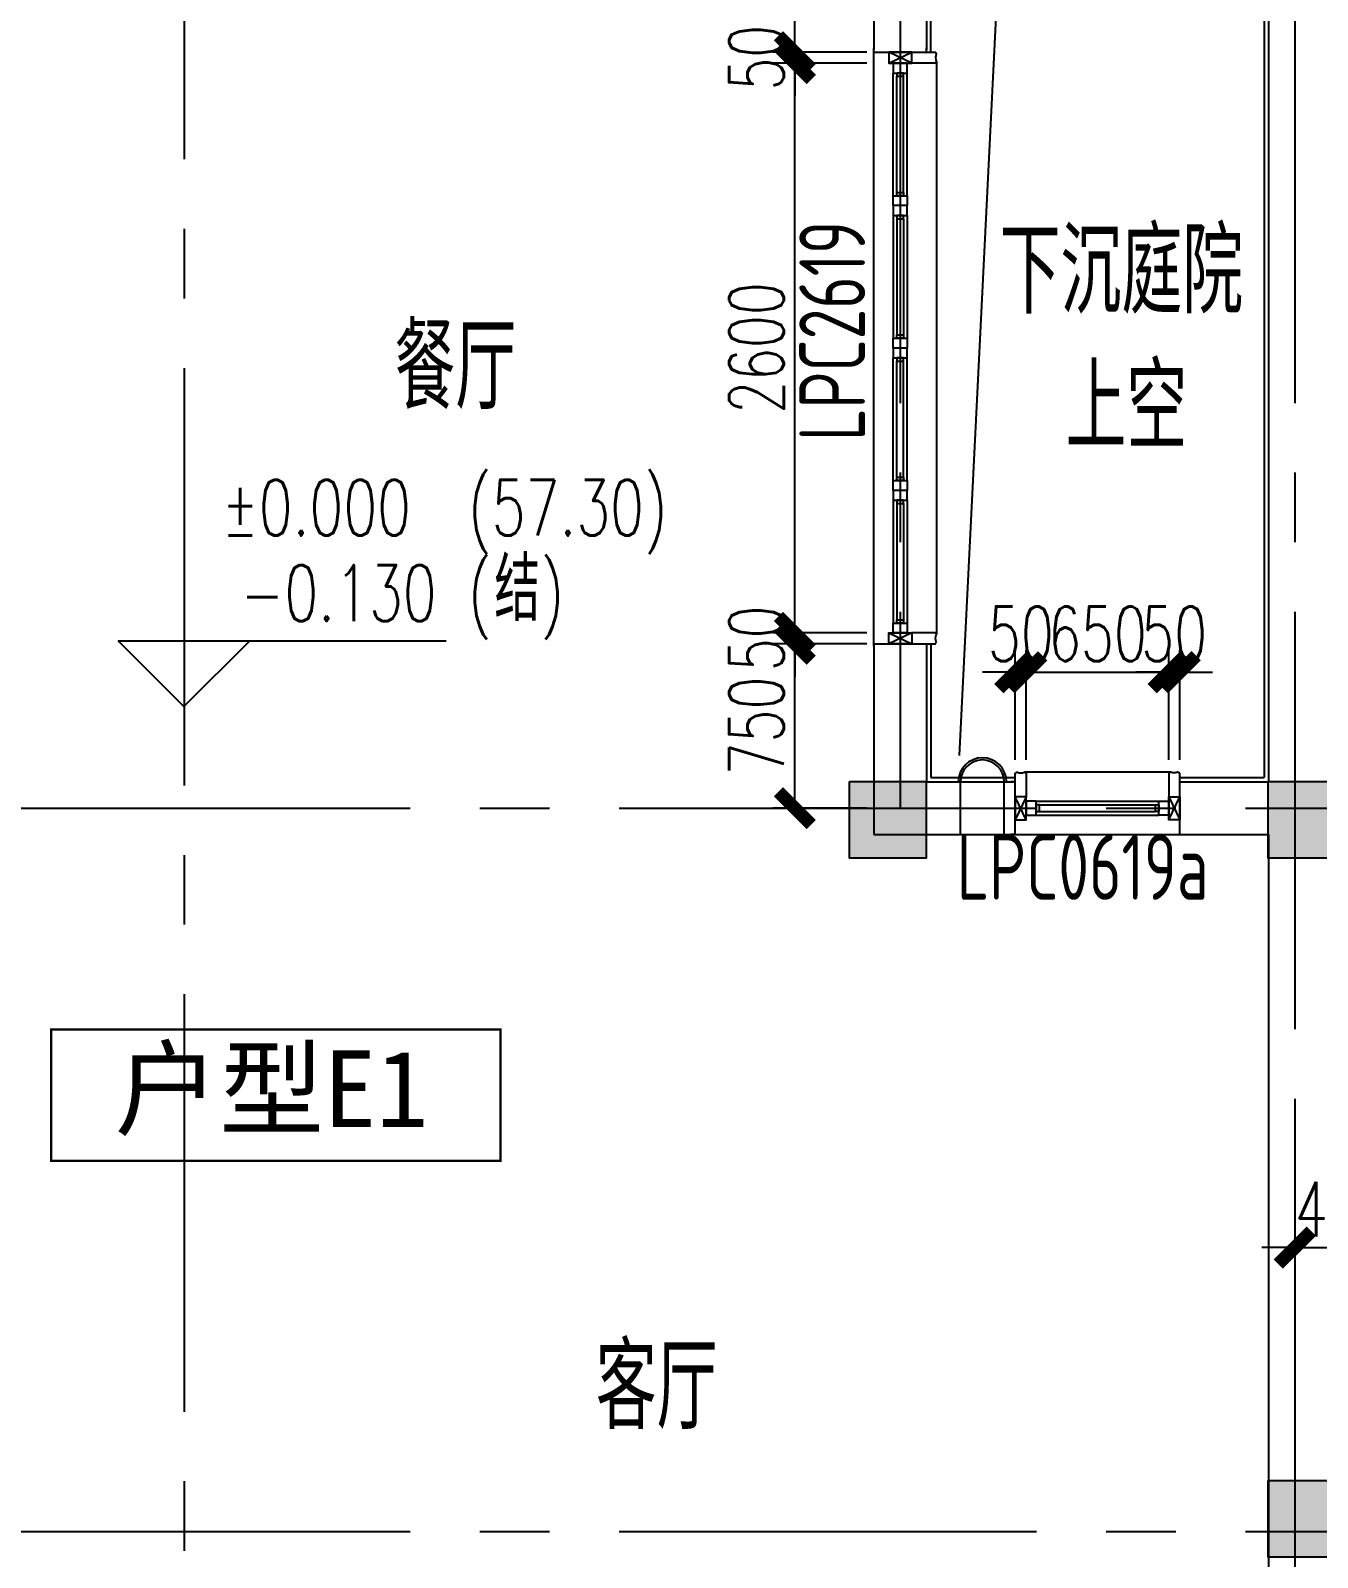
# Model space of a CAD drawing. Extents: x 296441 to 853063, y 459050 to 1117990.
# Drawn here: x 643132 to 649002, y 730393 to 737361 of the extents above; entities that cross this region are included whole.
import ezdxf
from ezdxf.enums import TextEntityAlignment as Align

# ---------------------------------------------------------------- set-up
doc = ezdxf.new("R2010")
doc.units = 0
doc.header["$LTSCALE"] = 1000
doc.linetypes.add('14-GRID$0$CENTER2', pattern=[28.575, 19.05, -3.175, 3.175, -3.175])
for name, color, linetype in [('0-COL', 50, 'Continuous'), ('0-COL-H1', 170, 'Continuous'), ('14-GRID$0$G-GRID', 9, '14-GRID$0$CENTER2'), ('14-name$0$A-ANNO-IDEN', 2, 'Continuous'), ('DIM_ELEV', 3, 'Continuous'), ('DZ-3-TEXT-FL01$0$A-ROOM-IDEN', 4, 'Continuous'), ('DZ-PLAN-MAIN-FL01$0$A-WIND-IDEN', 33, 'Continuous'), ('E2-E3-FL01$0$E1-FL01$0$A-HOLE', 211, 'Continuous'), ('E2-E3-FL01$0$E1-FL01$0$A-HOLE-MECH', 222, 'Continuous'), ('E2-E3-FL01$0$E1-FL01$0$A-OVLK', 140, 'Continuous'), ('E2-E3-FL01$0$E1-FL01$0$A-SECT-WIND', 155, 'Continuous'), ('E2-E3-FL01$0$E1-FL01$0$A-SECT-WOOD', 17, 'Continuous'), ('E2-E3-FL01$0$E1-FL01$0$A-WALL', 1, 'Continuous'), ('E2-E3-FL01$0$E1-FL01$0$A-WALL-FNSH', 6, 'Continuous'), ('E2-E3-FL01$0$E1-FL01$0$G-XREF', 2, 'Continuous'), ('E2-E3-FL01$0$menchuangtao1$0$A-DETL-STONE', 42, 'Continuous'), ('E2-E3-FL01$0$menchuangtao1$0$A-WALL', 1, 'Continuous'), ('E2-E3-FL01$0$menchuangtao1$0$A_CUR_FRAME', 112, 'Continuous'), ('PUB_DIM', 3, 'Continuous'), ('PUB_TEXT', 7, 'Continuous'), ('ZT1_Dim---标注---PM、LM、DY、JD', 252, 'Continuous')]:
    doc.layers.add(name, color=color, linetype=linetype)
doc.styles.add('14-name$0$GOA_03_黑体_1.00', font='simhei.ttf')
doc.styles.add('14-name$0$GOA_04_COMPLEX_1.00', font='complex.shx')
doc.styles.add('_TCH_DIM', font='SIMPLEX', dxfattribs={"bigfont": 'GBCBIG'})
doc.styles.get("Standard").update_dxf_attribs({"font": 'gbenor.shx', "bigfont": 'gbcbig.shx'})
doc.styles.add('ZT-DIMSTYLE', font='ROMANS.shx', dxfattribs={"width": 0.7, "bigfont": 'CHINESE.shx'})
doc.dimstyles.new('ZT-DIM100', dxfattribs={"dimscale": 100, "dimtxt": 2.5, "dimasz": 1.5, "dimexe": 1, "dimexo": 1, "dimgap": 0.5, "dimtad": 1, "dimdec": 0, "dimdsep": 46, "dimtxsty": 'ZT-DIMSTYLE', "dimblk": 'ARCHTICK', "dimcen": 2.5, "dimclrd": 175, "dimclre": 175, "dimclrt": 7, "dimazin": 2, "dimtfac": 1, "dimtix": 1, "dimtmove": 2, "dimatfit": 3, "dimfxl": 0, "dimarcsym": 0})

# ---------------------------------------------------------------- blocks, each defined once
blk = doc.blocks.new('*U2129')
at = {"const_width": 10}
blk.add_lwpolyline([(-1025, 0), (1025, 0), (1025, -600), (-1025, -600)], close=True, dxfattribs=at)
at = {"style": '14-name$0$GOA_04_COMPLEX_1.00', "width": 0.8}
blk.add_attdef('房间编号', text='', height=300, dxfattribs=at).set_placement((-532.4, -480.6), align=Align.CENTER)
blk = doc.blocks.new('WERC')
at = {"layer": '14-name$0$A-ANNO-IDEN'}
ref = blk.add_blockref('*U2129', (787331.5, -443323.8), dxfattribs=dict(at, xscale=-1))
ref.add_attrib('房间编号', '户型E1', dxfattribs={"layer": '0', "height": 350, "style": '14-name$0$GOA_03_黑体_1.00'}).set_placement((787312.3, -443769.5), align=Align.CENTER)
blk = doc.blocks.new('tt13')
at = {"layer": 'DIM_ELEV'}
for p, q in [((863815.8, 250552.3), (863515.8, 250852.3)), ((863515.8, 250852.3), (865011.8, 250852.3)), ((863815.8, 250552.3), (864115.8, 250852.3))]:
    blk.add_line(p, q, dxfattribs=at)
at = {"layer": 'DZ-3-TEXT-FL01$0$A-ROOM-IDEN'}
for s, p in [('下沉庭院', (867536.4, 252345.2)), ('餐厅', (864776.2, 251908.2)), ('上空', (867836.9, 251727)), ('客厅', (865694.1, 247254))]:
    blk.add_text(s, height=385.82, dxfattribs=at).set_placement(p)
at = {"layer": 'DZ-PLAN-MAIN-FL01$0$A-WIND-IDEN', "color": 2, "width": 0.8}
blk.add_text('LPC2619', height=300, rotation=90, dxfattribs=at).set_placement((866922.8, 251765.1))
blk.add_text('LPC0619a', height=300, dxfattribs=at).set_placement((867341.6, 249670.1))
at = {"layer": 'PUB_TEXT', "style": '_TCH_DIM', "width": 0.705882}
for s, p in [('(57.30)', (865111.8, 251332.3)), ('%%P0.000', (863987.5, 251332.3)), ('-0.130', (864073.2, 250942.3)), ('(', (865111.8, 250942.3)), (')', (865442.4, 250942.3))]:
    blk.add_text(s, height=255, dxfattribs=at).set_placement(p)
at = {"layer": 'PUB_TEXT', "style": '_TCH_DIM'}
blk.add_text('结', height=289.4, dxfattribs=at).set_placement((865231.8, 250942.3))
blk = doc.blocks.new('E2-E3-FL01$0$menchuangtao1')
at = {"layer": 'E2-E3-FL01$0$menchuangtao1$0$A-DETL-STONE'}
blk.add_lwpolyline([(-10, -52.5), (-10, -159.2, -0.471625), (-15, -162.1, -0.528396), (-19.5, -164.7, 0.241692), (-50.5, -164.7, -0.528396), (-55, -162.1, -0.471625), (-60, -159.2), (-60, -52.5)], format="xyb", close=True, dxfattribs=at)
at = {"layer": 'E2-E3-FL01$0$menchuangtao1$0$A-WALL'}
for p, q in [((-10, 120), (-10, -120)), ((-10, 120), (10, 120)), ((-10, -120), (10, -120))]:
    blk.add_line(p, q, dxfattribs=at)
at = {"layer": 'E2-E3-FL01$0$menchuangtao1$0$A_CUR_FRAME'}
for p, q in [((-60, -52.5), (-10, 52.5)), ((-60, 52.5), (-10, -52.5))]:
    blk.add_line(p, q, dxfattribs=at)
blk.add_lwpolyline([(-10, -52.5), (-10, 52.5), (-60, 52.5), (-60, -52.5)], close=True, dxfattribs=at)
blk = doc.blocks.new('*U426')
at = {"layer": 'E2-E3-FL01$0$E1-FL01$0$A-SECT-WIND'}
for p, q in [((45, 32.5), (605, 32.5)), ((60, 15), (590, 15)), ((45, -32.5), (605, -32.5)), ((60, -15), (590, -15))]:
    blk.add_line(p, q, dxfattribs=at)
at = {"layer": 'E2-E3-FL01$0$E1-FL01$0$A-SECT-WOOD'}
for points in [[(0, 32.5), (45, 32.5), (45, -32.5), (0, -32.5)], [(60, 15), (60, -15), (45, -15), (45, 15)], [(590, 15), (590, -15), (605, -15), (605, 15)], [(650, 32.5), (605, 32.5), (605, -32.5), (650, -32.5)]]:
    blk.add_lwpolyline(points, close=True, dxfattribs=at)
blk = doc.blocks.new('E2-E3-FL01$0$E1-FL01$0$XINFENG-1F2F')
for p, q in [((0, 0), (0, 240)), ((200, 0), (200, 240))]:
    blk.add_line(p, q)
for radius in [110, 100]:
    blk.add_arc((100, 240), radius, 0, 180)
blk = doc.blocks.new('9.6N一层')
at = {"layer": 'E2-E3-FL01$0$E1-FL01$0$A-HOLE'}
blk.add_lwpolyline([(696911.5, 212763.4), (696631.5, 218403.4), (695791.5, 218683.4)], dxfattribs=at)
at = {"layer": 'E2-E3-FL01$0$E1-FL01$0$A-OVLK'}
for p, q in [((697301.5, 213263.4), (697301.5, 215983.4)), ((697016.5, 215931.5), (697016.5, 213315.6)), ((695948.4, 212688.4), (696614.6, 212688.4)), ((696656.5, 212403.4), (695896.5, 212403.4))]:
    blk.add_line(p, q, dxfattribs=at)
at = {"layer": 'E2-E3-FL01$0$E1-FL01$0$A-WALL'}
for p, q in [((697061.5, 218703.4), (697061.5, 215983.4)), ((695501.5, 218433.4), (695501.5, 212643.4)), ((697301.5, 216603.4), (697301.5, 215983.4)), ((697061.5, 213263.4), (697061.5, 212643.4)), ((697301.5, 213263.4), (697301.5, 212403.4)), ((695896.5, 212643.4), (695501.5, 212643.4)), ((697061.5, 212643.4), (696666.5, 212643.4)), ((695501.5, 212403.4), (695501.5, 208143.4)), ((695896.5, 212403.4), (695501.5, 212403.4)), ((697301.5, 212403.4), (696666.5, 212403.4))]:
    blk.add_line(p, q, dxfattribs=at)
at = {"layer": 'E2-E3-FL01$0$E1-FL01$0$A-WALL-FNSH'}
for p, q in [((697041.5, 213273.4), (697041.5, 212663.4)), ((695906.5, 212663.4), (695521.5, 212663.4)), ((697041.5, 212663.4), (696656.5, 212663.4))]:
    blk.add_line(p, q, dxfattribs=at)
blk.add_lwpolyline([(697041.5, 215973.4), (697041.5, 218683.4), (695791.5, 218683.4), (695791.5, 218413.4), (695521.5, 218413.4), (695521.5, 212663.4)], dxfattribs=at)
at = {"extrusion": (0, 0, -1), "zscale": -1, "rotation": 90}
for p in [(-697181.5, 215273.4), (-697181.5, 213973.4)]:
    blk.add_blockref('*U426', p, dxfattribs=at)
for p, rotation in [((697181.5, 215273.4), 270), ((697181.5, 213973.4), 270), ((696606.5, 212523.4), 180)]:
    blk.add_blockref('*U426', p, dxfattribs=dict(rotation=rotation))
at = {"layer": 'E2-E3-FL01$0$E1-FL01$0$A-HOLE-MECH', "extrusion": (0, 0, -1), "zscale": -1}
blk.add_blockref('E2-E3-FL01$0$E1-FL01$0$XINFENG-1F2F', (-696906.5, 212403.4), dxfattribs=at)
at = {"layer": 'E2-E3-FL01$0$E1-FL01$0$G-XREF', "extrusion": (0, 0, -1), "zscale": -1}
for p, rotation in [((-697181.5, 215983.4), 90), ((-696666.5, 212523.4), 180)]:
    blk.add_blockref('E2-E3-FL01$0$menchuangtao1', p, dxfattribs=dict(at, rotation=rotation))
at = {"layer": 'E2-E3-FL01$0$E1-FL01$0$G-XREF'}
for p, rotation in [((697181.5, 213263.4), 270), ((695896.5, 212523.4), 180)]:
    blk.add_blockref('E2-E3-FL01$0$menchuangtao1', p, dxfattribs=dict(at, rotation=rotation))
blk = doc.blocks.new('_ArchTick')
at = {"color": 0, "linetype": 'ByBlock', "const_width": 0.4}
blk.add_lwpolyline([(-0.5, -0.5), (0.5, 0.5)], dxfattribs=at)
blk = doc.blocks.new('*D878')
at = {"layer": 'Defpoints', "color": 0, "ltscale": 1000, "transparency": 16777216}
for p in [(648373.5, 734433.1), (648323.5, 733932.6), (648373.5, 733932.6)]:
    blk.add_point(p, dxfattribs=at)
at = {"layer": 'ZT1_Dim---标注---PM、LM、DY、JD', "color": 175, "linetype": 'ByBlock', "lineweight": -2, "ltscale": 1000, "transparency": 16777216}
for p, q in [((648323.5, 734032.6), (648323.5, 734533.1)), ((648373.5, 734032.6), (648373.5, 734533.1)), ((648323.5, 734433.1), (648173.5, 734433.1)), ((648323.5, 734433.1), (648373.5, 734433.1)), ((648373.5, 734433.1), (648523.5, 734433.1))]:
    blk.add_line(p, q, dxfattribs=at)
at = {"layer": 'ZT1_Dim---标注---PM、LM、DY、JD', "color": 175, "lineweight": -2, "ltscale": 1000, "transparency": 16777216, "xscale": 150, "yscale": 150, "zscale": 150}
blk.add_blockref('_ArchTick', (648323.5, 734433.1), dxfattribs=at)
at = {"layer": 'ZT1_Dim---标注---PM、LM、DY、JD', "color": 175, "lineweight": -2, "ltscale": 1000, "transparency": 16777216, "xscale": 150, "yscale": 150, "zscale": 150, "rotation": 180}
blk.add_blockref('_ArchTick', (648373.5, 734433.1), dxfattribs=at)
at = {"layer": 'ZT1_Dim---标注---PM、LM、DY、JD', "color": 7, "ltscale": 1000, "transparency": 16777216, "insert": (648348.5, 734608.1), "char_height": 250, "attachment_point": 5, "style": 'ZT-DIMSTYLE'}
blk.add_mtext('50', dxfattribs=at)
blk = doc.blocks.new('*D879')
at = {"layer": 'Defpoints', "color": 0, "ltscale": 1000, "transparency": 16777216}
for p in [(648323.5, 734433.1), (647673.5, 733932.6), (648323.5, 733932.6)]:
    blk.add_point(p, dxfattribs=at)
at = {"layer": 'ZT1_Dim---标注---PM、LM、DY、JD', "color": 175, "linetype": 'ByBlock', "lineweight": -2, "ltscale": 1000, "transparency": 16777216}
for p, q in [((647673.5, 734032.6), (647673.5, 734533.1)), ((648323.5, 734032.6), (648323.5, 734533.1)), ((647673.5, 734433.1), (648323.5, 734433.1))]:
    blk.add_line(p, q, dxfattribs=at)
at = {"layer": 'ZT1_Dim---标注---PM、LM、DY、JD', "color": 175, "lineweight": -2, "ltscale": 1000, "transparency": 16777216, "xscale": 150, "yscale": 150, "zscale": 150, "rotation": 180}
blk.add_blockref('_ArchTick', (647673.5, 734433.1), dxfattribs=at)
at = {"layer": 'ZT1_Dim---标注---PM、LM、DY、JD', "color": 175, "lineweight": -2, "ltscale": 1000, "transparency": 16777216, "xscale": 150, "yscale": 150, "zscale": 150}
blk.add_blockref('_ArchTick', (648323.5, 734433.1), dxfattribs=at)
at = {"layer": 'ZT1_Dim---标注---PM、LM、DY、JD', "color": 7, "ltscale": 1000, "transparency": 16777216, "insert": (647998.5, 734608.1), "char_height": 250, "attachment_point": 5, "style": 'ZT-DIMSTYLE'}
blk.add_mtext('650', dxfattribs=at)
blk = doc.blocks.new('*D880')
at = {"layer": 'Defpoints', "color": 0, "ltscale": 1000, "transparency": 16777216}
for p in [(647673.5, 734433.1), (647623.5, 733932.6), (647673.5, 733932.6)]:
    blk.add_point(p, dxfattribs=at)
at = {"layer": 'ZT1_Dim---标注---PM、LM、DY、JD', "color": 175, "linetype": 'ByBlock', "lineweight": -2, "ltscale": 1000, "transparency": 16777216}
for p, q in [((647623.5, 734032.6), (647623.5, 734533.1)), ((647673.5, 734032.6), (647673.5, 734533.1)), ((647623.5, 734433.1), (647473.5, 734433.1)), ((647623.5, 734433.1), (647673.5, 734433.1)), ((647673.5, 734433.1), (647823.5, 734433.1))]:
    blk.add_line(p, q, dxfattribs=at)
at = {"layer": 'ZT1_Dim---标注---PM、LM、DY、JD', "color": 175, "lineweight": -2, "ltscale": 1000, "transparency": 16777216, "xscale": 150, "yscale": 150, "zscale": 150}
blk.add_blockref('_ArchTick', (647623.5, 734433.1), dxfattribs=at)
at = {"layer": 'ZT1_Dim---标注---PM、LM、DY、JD', "color": 175, "lineweight": -2, "ltscale": 1000, "transparency": 16777216, "xscale": 150, "yscale": 150, "zscale": 150, "rotation": 180}
blk.add_blockref('_ArchTick', (647673.5, 734433.1), dxfattribs=at)
at = {"layer": 'ZT1_Dim---标注---PM、LM、DY、JD', "color": 7, "ltscale": 1000, "transparency": 16777216, "insert": (647648.5, 734608.1), "char_height": 250, "attachment_point": 5, "style": 'ZT-DIMSTYLE'}
blk.add_mtext('50', dxfattribs=at)
blk = doc.blocks.new('*D881')
at = {"layer": 'Defpoints', "color": 0, "ltscale": 1000, "transparency": 16777216}
for p in [(646618.1, 737262.6), (647046, 737262.6), (647046, 737212.6)]:
    blk.add_point(p, dxfattribs=at)
at = {"layer": 'ZT1_Dim---标注---PM、LM、DY、JD', "color": 175, "linetype": 'ByBlock', "lineweight": -2, "ltscale": 1000, "transparency": 16777216}
for p, q in [((646618.1, 737262.6), (646618.1, 737412.6)), ((646946, 737262.6), (646518.1, 737262.6)), ((646618.1, 737212.6), (646618.1, 737262.6)), ((646946, 737212.6), (646518.1, 737212.6)), ((646618.1, 737212.6), (646618.1, 737062.6))]:
    blk.add_line(p, q, dxfattribs=at)
at = {"layer": 'ZT1_Dim---标注---PM、LM、DY、JD', "color": 175, "lineweight": -2, "ltscale": 1000, "transparency": 16777216, "xscale": 150, "yscale": 150, "zscale": 150}
for p, rotation in [((646618.1, 737262.6), 270), ((646618.1, 737212.6), 90)]:
    blk.add_blockref('_ArchTick', p, dxfattribs=dict(at, rotation=rotation))
at = {"layer": 'ZT1_Dim---标注---PM、LM、DY、JD', "color": 7, "ltscale": 1000, "transparency": 16777216, "insert": (646443.1, 737237.6), "char_height": 250, "attachment_point": 5, "rotation": 90, "style": 'ZT-DIMSTYLE'}
blk.add_mtext('50', dxfattribs=at)
blk = doc.blocks.new('*D882')
at = {"layer": 'Defpoints', "color": 0, "ltscale": 1000, "transparency": 16777216}
for p in [(646618.1, 737212.6), (647046, 737212.6), (647046, 734612.6)]:
    blk.add_point(p, dxfattribs=at)
at = {"layer": 'ZT1_Dim---标注---PM、LM、DY、JD', "color": 175, "linetype": 'ByBlock', "lineweight": -2, "ltscale": 1000, "transparency": 16777216}
for p, q in [((646946, 737212.6), (646518.1, 737212.6)), ((646618.1, 734612.6), (646618.1, 737212.6)), ((646946, 734612.6), (646518.1, 734612.6))]:
    blk.add_line(p, q, dxfattribs=at)
at = {"layer": 'ZT1_Dim---标注---PM、LM、DY、JD', "color": 175, "lineweight": -2, "ltscale": 1000, "transparency": 16777216, "xscale": 150, "yscale": 150, "zscale": 150}
for p, rotation in [((646618.1, 737212.6), 90), ((646618.1, 734612.6), 270)]:
    blk.add_blockref('_ArchTick', p, dxfattribs=dict(at, rotation=rotation))
at = {"layer": 'ZT1_Dim---标注---PM、LM、DY、JD', "color": 7, "ltscale": 1000, "transparency": 16777216, "insert": (646443.1, 735912.6), "char_height": 250, "attachment_point": 5, "rotation": 90, "style": 'ZT-DIMSTYLE'}
blk.add_mtext('2600', dxfattribs=at)
blk = doc.blocks.new('*D883')
at = {"layer": 'Defpoints', "color": 0, "ltscale": 1000, "transparency": 16777216}
for p in [(646618.1, 734612.6), (647046, 734612.6), (647046, 734562.6)]:
    blk.add_point(p, dxfattribs=at)
at = {"layer": 'ZT1_Dim---标注---PM、LM、DY、JD', "color": 175, "linetype": 'ByBlock', "lineweight": -2, "ltscale": 1000, "transparency": 16777216}
for p, q in [((646618.1, 734612.6), (646618.1, 734762.6)), ((646946, 734612.6), (646518.1, 734612.6)), ((646618.1, 734562.6), (646618.1, 734612.6)), ((646946, 734562.6), (646518.1, 734562.6)), ((646618.1, 734562.6), (646618.1, 734412.6))]:
    blk.add_line(p, q, dxfattribs=at)
at = {"layer": 'ZT1_Dim---标注---PM、LM、DY、JD', "color": 175, "lineweight": -2, "ltscale": 1000, "transparency": 16777216, "xscale": 150, "yscale": 150, "zscale": 150}
for p, rotation in [((646618.1, 734612.6), 270), ((646618.1, 734562.6), 90)]:
    blk.add_blockref('_ArchTick', p, dxfattribs=dict(at, rotation=rotation))
at = {"layer": 'ZT1_Dim---标注---PM、LM、DY、JD', "color": 7, "ltscale": 1000, "transparency": 16777216, "insert": (646443.1, 734587.6), "char_height": 250, "attachment_point": 5, "rotation": 90, "style": 'ZT-DIMSTYLE'}
blk.add_mtext('50', dxfattribs=at)
blk = doc.blocks.new('*D884')
at = {"layer": 'Defpoints', "color": 0, "ltscale": 1000, "transparency": 16777216}
for p in [(646618.1, 734562.6), (647046, 734562.6), (647046, 733812.6)]:
    blk.add_point(p, dxfattribs=at)
at = {"layer": 'ZT1_Dim---标注---PM、LM、DY、JD', "color": 175, "linetype": 'ByBlock', "lineweight": -2, "ltscale": 1000, "transparency": 16777216}
for p, q in [((646946, 734562.6), (646518.1, 734562.6)), ((646618.1, 733812.6), (646618.1, 734562.6)), ((646946, 733812.6), (646518.1, 733812.6))]:
    blk.add_line(p, q, dxfattribs=at)
at = {"layer": 'ZT1_Dim---标注---PM、LM、DY、JD', "color": 175, "lineweight": -2, "ltscale": 1000, "transparency": 16777216, "xscale": 150, "yscale": 150, "zscale": 150}
for p, rotation in [((646618.1, 734562.6), 90), ((646618.1, 733812.6), 270)]:
    blk.add_blockref('_ArchTick', p, dxfattribs=dict(at, rotation=rotation))
at = {"layer": 'ZT1_Dim---标注---PM、LM、DY、JD', "color": 7, "ltscale": 1000, "transparency": 16777216, "insert": (646443.1, 734187.6), "char_height": 250, "attachment_point": 5, "rotation": 90, "style": 'ZT-DIMSTYLE'}
blk.add_mtext('750', dxfattribs=at)
blk = doc.blocks.new('*D1813')
at = {"layer": 'Defpoints', "color": 0, "ltscale": 1000, "transparency": 16777216}
for p in [(648898.5, 732492.6), (649348.5, 732492.6), (649348.5, 731807.5)]:
    blk.add_point(p, dxfattribs=at)
at = {"layer": 'ZT1_Dim---标注---PM、LM、DY、JD', "color": 175, "linetype": 'ByBlock', "lineweight": -2, "ltscale": 1000, "transparency": 16777216}
for p, q in [((648898.5, 732392.6), (648898.5, 731707.5)), ((649348.5, 732392.6), (649348.5, 731707.5)), ((648898.5, 731807.5), (648748.5, 731807.5)), ((648898.5, 731807.5), (649348.5, 731807.5)), ((649348.5, 731807.5), (649498.5, 731807.5))]:
    blk.add_line(p, q, dxfattribs=at)
at = {"layer": 'ZT1_Dim---标注---PM、LM、DY、JD', "color": 175, "lineweight": -2, "ltscale": 1000, "transparency": 16777216, "xscale": 150, "yscale": 150, "zscale": 150}
blk.add_blockref('_ArchTick', (648898.5, 731807.5), dxfattribs=at)
at = {"layer": 'ZT1_Dim---标注---PM、LM、DY、JD', "color": 175, "lineweight": -2, "ltscale": 1000, "transparency": 16777216, "xscale": 150, "yscale": 150, "zscale": 150, "rotation": 180}
blk.add_blockref('_ArchTick', (649348.5, 731807.5), dxfattribs=at)
at = {"layer": 'ZT1_Dim---标注---PM、LM、DY、JD', "color": 7, "ltscale": 1000, "transparency": 16777216, "insert": (649123.5, 731982.5), "char_height": 250, "attachment_point": 5, "style": 'ZT-DIMSTYLE'}
blk.add_mtext('450', dxfattribs=at)
blk = doc.blocks.new('A$C38AD7E8D')
at = {"layer": '0-COL', "color": 6}
for points in [[(38170, -6179.9), (38520, -6179.9), (38520, -6529.9), (38170, -6529.9)], [(40080, -6179.9), (40430, -6179.9), (40430, -6529.9), (40080, -6529.9)], [(40080, -6179.9), (40430, -6179.9), (40430, -6529.9), (40080, -6529.9)], [(40080, -9369.9), (40430, -9369.9), (40430, -9719.9), (40080, -9719.9)], [(40080, -9369.9), (40430, -9369.9), (40430, -9719.9), (40080, -9719.9)]]:
    blk.add_lwpolyline(points, close=True, dxfattribs=at)
at = {"layer": '0-COL-H1', "color": 254}
for points in [[(38520, -6529.9), (38520, -6179.9), (38170, -6529.9), (38170, -6179.9)], [(40430, -6529.9), (40430, -6179.9), (40080, -6529.9), (40080, -6179.9)], [(40430, -6529.9), (40430, -6179.9), (40080, -6529.9), (40080, -6179.9)], [(40430, -9719.9), (40430, -9369.9), (40080, -9719.9), (40080, -9369.9)], [(40430, -9719.9), (40430, -9369.9), (40080, -9719.9), (40080, -9369.9)]]:
    blk.add_solid(points, dxfattribs=at)

msp = doc.modelspace()

# ---------------------------------------------------------------- linework, layer by layer
at = {"layer": '14-GRID$0$G-GRID', "color": 8, "ltscale": 0.1}
for p, q in [((647098.5, 748996.4), (647098.5, 733812.6)), ((648898.5, 748996.4), (648898.5, 716237.9)), ((643832.2, 747251.2), (643832.2, 714492.7)), ((620098.5, 733812.6), (674432.5, 733812.6)), ((620098.5, 730512.6), (674432.5, 730512.6))]:
    msp.add_line(p, q, dxfattribs=at)

# ---------------------------------------------------------------- block references
for name, p in [('tt13', (-219984.3, 483724.4)), ('A$C38AD7E8D', (608697, 740114.1, -13.6))]:
    msp.add_blockref(name, p)
at = {"layer": 'DIM_ELEV', "xscale": -1}
msp.add_blockref('9.6N一层', (1344280, 521289.2), dxfattribs=at)
at = {"layer": 'PUB_DIM'}
msp.add_blockref('WERC', (-143081.1, 1176126.9), dxfattribs=at)

# ---------------------------------------------------------------- dimensions: what is measured, and where the dimension line sits
at = {"layer": 'ZT1_Dim---标注---PM、LM、DY、JD', "ltscale": 1000}
for base, p1, p2, picture, middle in [((646618.1, 737262.6), (647046, 737212.6), (647046, 737262.6), '*D881', (646443.1, 737237.6)), ((646618.1, 737212.6), (647046, 734612.6), (647046, 737212.6), '*D882', (646443.1, 735912.6)), ((646618.1, 734612.6), (647046, 734562.6), (647046, 734612.6), '*D883', (646443.1, 734587.6)), ((646618.1, 734562.6), (647046, 733812.6), (647046, 734562.6), '*D884', (646443.1, 734187.6))]:
    dim = msp.add_linear_dim(base=base, p1=p1, p2=p2, angle=90, dimstyle='ZT-DIM100', dxfattribs=at)
    dim.commit()
    dim.dimension.update_dxf_attribs({"geometry": picture, "text_midpoint": middle})
for base, p1, p2, picture, middle in [((647673.5, 734433.1), (647623.5, 733932.6), (647673.5, 733932.6), '*D880', (647648.5, 734608.1)), ((648323.5, 734433.1), (647673.5, 733932.6), (648323.5, 733932.6), '*D879', (647998.5, 734608.1)), ((648373.5, 734433.1), (648323.5, 733932.6), (648373.5, 733932.6), '*D878', (648348.5, 734608.1)), ((649348.5, 731807.5), (648898.5, 732492.6), (649348.5, 732492.6), '*D1813', (649123.5, 731982.5))]:
    dim = msp.add_linear_dim(base=base, p1=p1, p2=p2, dimstyle='ZT-DIM100', dxfattribs=at)
    dim.commit()
    dim.dimension.update_dxf_attribs({"geometry": picture, "text_midpoint": middle})

doc.saveas('drawing.dxf')
